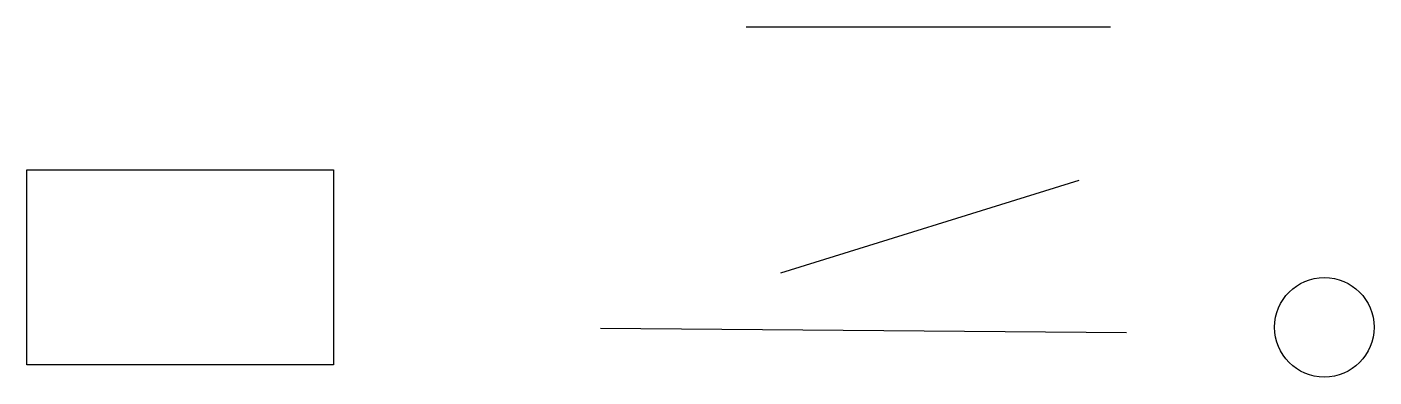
# Model space of a CAD drawing. Header units: millimetres. Extents: x 924 to 6342, y 1510 to 2917.
import ezdxf

# ---------------------------------------------------------------- set-up
doc = ezdxf.new("R2010")
doc.units = ezdxf.units.MM

msp = doc.modelspace()

# ---------------------------------------------------------------- linework, layer by layer
for p, q in [((3816.2, 2916.8), (5282.2, 2916.8)), ((3956, 1928.4), (5156.8, 2300.8)), ((3230.2, 1706.3), (5347.3, 1689.2))]:
    msp.add_line(p, q)
msp.add_lwpolyline([(923.7, 2343.2), (2156.7, 2343.2), (2156.7, 1558.9), (923.7, 1558.9)], close=True)
msp.add_circle((6142.5, 1709.9), 200)

doc.saveas('drawing.dxf')
